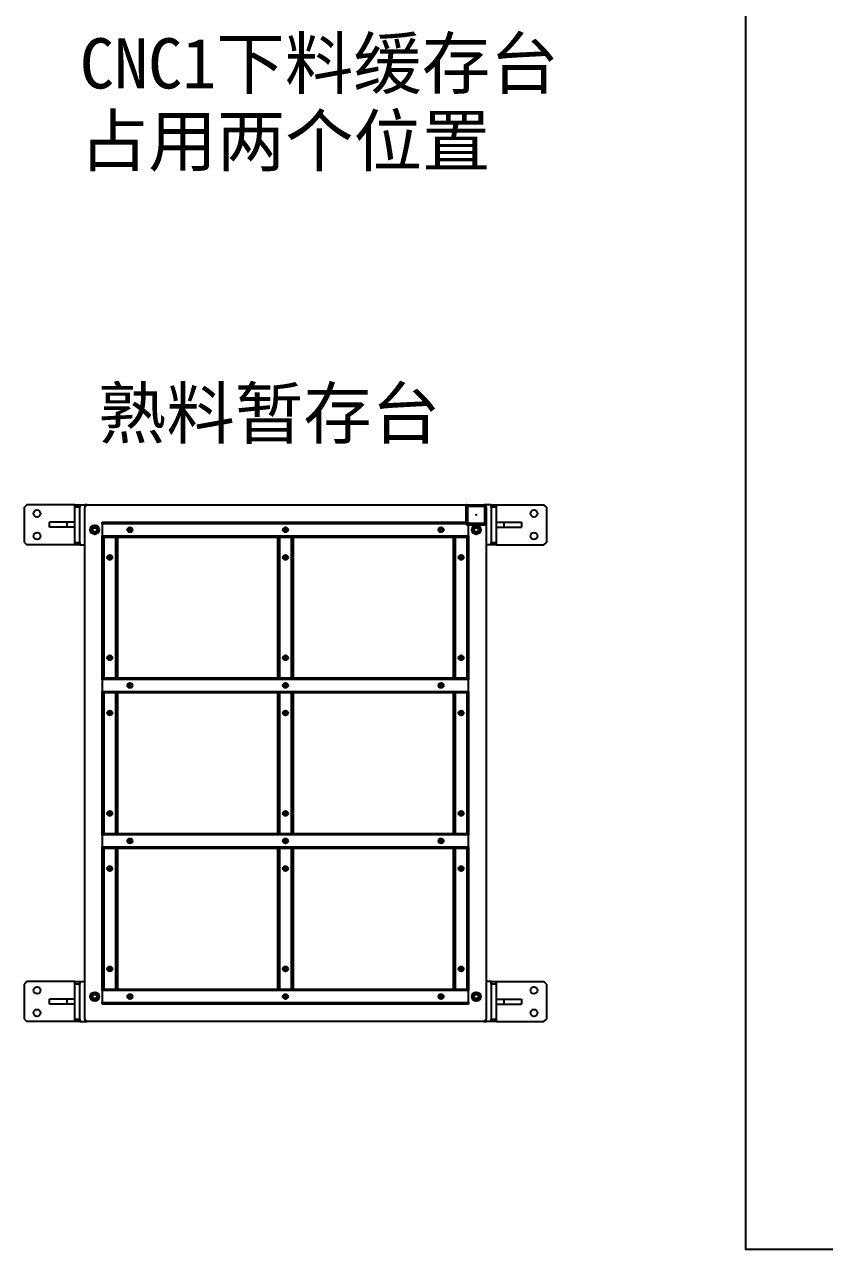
# Model space of a CAD drawing. Header units: millimetres. Extents: x 914 to 910632, y -176 to 682692.
# Drawn here: x 2343.76 to 2368.87, y 1831.15 to 1869.6 of the extents above; entities that cross this region are included whole.
import ezdxf

# ---------------------------------------------------------------- set-up
doc = ezdxf.new("R2010")
doc.units = ezdxf.units.MM
doc.styles.add('宋体', font='')
doc.styles.get('宋体').set_extended_font_data('宋体')

msp = doc.modelspace()

# ---------------------------------------------------------------- linework, layer by layer
at = {"color": 7, "linetype": 'Continuous'}
for p, q in [((2343.842, 1854.526), (2343.764, 1854.447)), ((2343.764, 1853.344), (2343.764, 1854.447)), ((2345.339, 1854.526), (2343.842, 1854.526)), ((2345.339, 1854.447), (2345.339, 1854.526)), ((2345.339, 1854.526), (2345.496, 1854.526)), ((2345.496, 1854.447), (2345.339, 1854.447)), ((2345.339, 1853.344), (2345.339, 1854.447)), ((2345.496, 1854.526), (2345.654, 1854.526)), ((2345.496, 1854.526), (2345.496, 1854.447)), ((2345.496, 1853.344), (2345.496, 1854.447)), ((2345.732, 1854.526), (2345.654, 1854.447)), ((2345.732, 1854.526), (2345.654, 1854.526)), ((2345.654, 1854.526), (2345.654, 1854.447)), ((2345.654, 1838.382), (2345.654, 1854.447)), ((2345.732, 1854.526), (2358.175, 1854.526)), ((2357.624, 1853.919), (2357.624, 1854.502)), ((2357.647, 1854.526), (2358.23, 1854.526)), ((2357.671, 1853.966), (2357.671, 1854.455)), ((2357.694, 1854.478), (2358.183, 1854.478)), ((2358.254, 1854.447), (2358.175, 1854.526)), ((2358.254, 1854.526), (2358.175, 1854.526)), ((2358.206, 1853.966), (2358.206, 1854.455)), ((2358.254, 1854.447), (2358.254, 1854.526)), ((2358.411, 1854.526), (2358.254, 1854.526)), ((2358.254, 1853.919), (2358.254, 1854.502)), ((2358.254, 1854.447), (2358.254, 1838.382)), ((2358.411, 1854.526), (2358.569, 1854.526)), ((2358.411, 1854.447), (2358.411, 1854.526)), ((2358.569, 1854.447), (2358.411, 1854.447)), ((2358.411, 1854.447), (2358.411, 1853.344)), ((2358.569, 1854.526), (2358.569, 1854.447)), ((2358.569, 1854.526), (2360.065, 1854.526)), ((2358.569, 1854.447), (2358.569, 1853.344)), ((2360.144, 1854.447), (2360.065, 1854.526)), ((2360.144, 1854.447), (2360.144, 1853.344)), ((2344.551, 1853.817), (2344.551, 1853.974)), ((2345.102, 1853.974), (2344.551, 1853.974)), ((2345.102, 1853.817), (2344.551, 1853.817)), ((2345.102, 1853.817), (2345.102, 1853.974)), ((2345.339, 1853.974), (2345.102, 1853.974)), ((2345.339, 1853.817), (2345.102, 1853.817)), ((2346.205, 1853.927), (2346.205, 1853.974)), ((2346.205, 1853.974), (2357.702, 1853.974)), ((2357.702, 1853.927), (2346.205, 1853.927)), ((2346.205, 1853.927), (2346.205, 1853.549)), ((2357.647, 1853.896), (2358.23, 1853.896)), ((2357.694, 1853.943), (2358.183, 1853.943)), ((2357.702, 1853.974), (2357.702, 1853.927)), ((2357.702, 1853.549), (2357.702, 1853.927)), ((2358.569, 1853.974), (2358.805, 1853.974)), ((2358.569, 1853.817), (2358.805, 1853.817)), ((2358.805, 1853.974), (2358.805, 1853.817)), ((2358.805, 1853.974), (2359.356, 1853.974)), ((2358.805, 1853.817), (2359.356, 1853.817)), ((2359.356, 1853.974), (2359.356, 1853.817)), ((2346.205, 1853.549), (2357.702, 1853.549)), ((2346.205, 1853.502), (2346.205, 1853.549)), ((2346.205, 1849.092), (2346.205, 1853.502)), ((2346.205, 1853.502), (2346.252, 1853.502)), ((2346.252, 1853.502), (2346.252, 1849.092)), ((2346.63, 1853.502), (2346.252, 1853.502)), ((2346.63, 1849.092), (2346.63, 1853.502)), ((2346.63, 1853.502), (2346.677, 1853.502)), ((2351.717, 1853.502), (2346.677, 1853.502)), ((2346.677, 1853.502), (2346.677, 1849.092)), ((2351.717, 1849.092), (2351.717, 1853.502)), ((2351.717, 1853.502), (2351.765, 1853.502)), ((2351.765, 1853.502), (2351.765, 1849.092)), ((2352.143, 1853.502), (2351.765, 1853.502)), ((2352.143, 1849.092), (2352.143, 1853.502)), ((2352.143, 1853.502), (2352.19, 1853.502)), ((2357.23, 1853.502), (2352.19, 1853.502)), ((2352.19, 1853.502), (2352.19, 1849.092)), ((2357.23, 1849.092), (2357.23, 1853.502)), ((2357.23, 1853.502), (2357.277, 1853.502)), ((2357.277, 1853.502), (2357.277, 1849.092)), ((2357.655, 1853.502), (2357.277, 1853.502)), ((2357.655, 1849.092), (2357.655, 1853.502)), ((2357.655, 1853.502), (2357.702, 1853.502)), ((2357.702, 1853.549), (2357.702, 1853.502)), ((2357.702, 1853.502), (2357.702, 1849.092)), ((2343.764, 1853.344), (2343.842, 1853.266)), ((2345.339, 1853.266), (2343.842, 1853.266)), ((2345.339, 1853.344), (2345.496, 1853.344)), ((2345.339, 1853.266), (2345.339, 1853.344)), ((2345.496, 1853.266), (2345.339, 1853.266)), ((2345.496, 1853.344), (2345.496, 1853.266)), ((2345.496, 1853.266), (2345.654, 1853.266)), ((2358.411, 1853.266), (2358.254, 1853.266)), ((2358.411, 1853.344), (2358.569, 1853.344)), ((2358.411, 1853.266), (2358.411, 1853.344)), ((2358.569, 1853.266), (2358.411, 1853.266)), ((2358.569, 1853.344), (2358.569, 1853.266)), ((2358.569, 1853.266), (2360.065, 1853.266)), ((2360.065, 1853.266), (2360.144, 1853.344)), ((2346.205, 1849.045), (2346.205, 1849.092)), ((2346.252, 1849.092), (2346.205, 1849.092)), ((2357.702, 1849.045), (2346.205, 1849.045)), ((2346.205, 1849.045), (2346.205, 1848.667)), ((2346.252, 1849.092), (2346.63, 1849.092)), ((2346.677, 1849.092), (2346.63, 1849.092)), ((2346.677, 1849.092), (2351.717, 1849.092)), ((2351.765, 1849.092), (2351.717, 1849.092)), ((2351.765, 1849.092), (2352.143, 1849.092)), ((2352.19, 1849.092), (2352.143, 1849.092)), ((2352.19, 1849.092), (2357.23, 1849.092)), ((2357.277, 1849.092), (2357.23, 1849.092)), ((2357.277, 1849.092), (2357.655, 1849.092)), ((2357.702, 1849.092), (2357.655, 1849.092)), ((2357.702, 1849.092), (2357.702, 1849.045)), ((2357.702, 1848.667), (2357.702, 1849.045)), ((2346.205, 1848.667), (2357.702, 1848.667)), ((2346.205, 1848.619), (2346.205, 1848.667)), ((2346.205, 1844.209), (2346.205, 1848.619)), ((2346.205, 1848.619), (2346.252, 1848.619)), ((2346.252, 1848.619), (2346.252, 1844.209)), ((2346.63, 1848.619), (2346.252, 1848.619)), ((2346.63, 1844.209), (2346.63, 1848.619)), ((2346.63, 1848.619), (2346.677, 1848.619)), ((2351.717, 1848.619), (2346.677, 1848.619)), ((2346.677, 1848.619), (2346.677, 1844.209)), ((2351.717, 1844.209), (2351.717, 1848.619)), ((2351.717, 1848.619), (2351.765, 1848.619)), ((2351.765, 1848.619), (2351.765, 1844.209)), ((2352.143, 1848.619), (2351.765, 1848.619)), ((2352.143, 1844.209), (2352.143, 1848.619)), ((2352.143, 1848.619), (2352.19, 1848.619)), ((2357.23, 1848.619), (2352.19, 1848.619)), ((2352.19, 1848.619), (2352.19, 1844.209)), ((2357.23, 1844.209), (2357.23, 1848.619)), ((2357.23, 1848.619), (2357.277, 1848.619)), ((2357.277, 1848.619), (2357.277, 1844.209)), ((2357.655, 1848.619), (2357.277, 1848.619)), ((2357.655, 1844.209), (2357.655, 1848.619)), ((2357.655, 1848.619), (2357.702, 1848.619)), ((2357.702, 1848.667), (2357.702, 1848.619)), ((2357.702, 1848.619), (2357.702, 1844.209)), ((2346.205, 1844.162), (2346.205, 1844.209)), ((2346.252, 1844.209), (2346.205, 1844.209)), ((2346.252, 1844.209), (2346.63, 1844.209)), ((2346.677, 1844.209), (2346.63, 1844.209)), ((2346.677, 1844.209), (2351.717, 1844.209)), ((2351.765, 1844.209), (2351.717, 1844.209)), ((2351.765, 1844.209), (2352.143, 1844.209)), ((2352.19, 1844.209), (2352.143, 1844.209)), ((2352.19, 1844.209), (2357.23, 1844.209)), ((2357.277, 1844.209), (2357.23, 1844.209)), ((2357.277, 1844.209), (2357.655, 1844.209)), ((2357.702, 1844.209), (2357.655, 1844.209)), ((2357.702, 1844.209), (2357.702, 1844.162)), ((2357.702, 1844.162), (2346.205, 1844.162)), ((2346.205, 1844.162), (2346.205, 1843.784)), ((2357.702, 1843.784), (2357.702, 1844.162)), ((2346.205, 1843.784), (2357.702, 1843.784)), ((2346.205, 1843.737), (2346.205, 1843.784)), ((2346.205, 1839.327), (2346.205, 1843.737)), ((2346.205, 1843.737), (2346.252, 1843.737)), ((2346.252, 1843.737), (2346.252, 1839.327)), ((2346.63, 1843.737), (2346.252, 1843.737)), ((2346.63, 1839.327), (2346.63, 1843.737)), ((2346.63, 1843.737), (2346.677, 1843.737)), ((2351.717, 1843.737), (2346.677, 1843.737)), ((2346.677, 1843.737), (2346.677, 1839.327)), ((2351.717, 1839.327), (2351.717, 1843.737)), ((2351.717, 1843.737), (2351.765, 1843.737)), ((2351.765, 1843.737), (2351.765, 1839.327)), ((2352.143, 1843.737), (2351.765, 1843.737)), ((2352.143, 1839.327), (2352.143, 1843.737)), ((2352.143, 1843.737), (2352.19, 1843.737)), ((2357.23, 1843.737), (2352.19, 1843.737)), ((2352.19, 1843.737), (2352.19, 1839.327)), ((2357.23, 1839.327), (2357.23, 1843.737)), ((2357.23, 1843.737), (2357.277, 1843.737)), ((2357.277, 1843.737), (2357.277, 1839.327)), ((2357.655, 1843.737), (2357.277, 1843.737)), ((2357.655, 1839.327), (2357.655, 1843.737)), ((2357.655, 1843.737), (2357.702, 1843.737)), ((2357.702, 1843.784), (2357.702, 1843.737)), ((2357.702, 1843.737), (2357.702, 1839.327)), ((2343.842, 1839.563), (2343.764, 1839.484)), ((2343.764, 1838.382), (2343.764, 1839.484)), ((2345.339, 1839.563), (2343.842, 1839.563)), ((2345.339, 1839.484), (2345.339, 1839.563)), ((2345.339, 1839.563), (2345.496, 1839.563)), ((2345.496, 1839.484), (2345.339, 1839.484)), ((2345.339, 1838.382), (2345.339, 1839.484)), ((2345.496, 1839.563), (2345.654, 1839.563)), ((2345.496, 1839.563), (2345.496, 1839.484)), ((2345.496, 1838.382), (2345.496, 1839.484)), ((2346.205, 1839.28), (2346.205, 1839.327)), ((2346.252, 1839.327), (2346.205, 1839.327)), ((2357.702, 1839.28), (2346.205, 1839.28)), ((2346.205, 1839.28), (2346.205, 1838.902)), ((2346.252, 1839.327), (2346.63, 1839.327)), ((2346.677, 1839.327), (2346.63, 1839.327)), ((2346.677, 1839.327), (2351.717, 1839.327)), ((2351.765, 1839.327), (2351.717, 1839.327)), ((2351.765, 1839.327), (2352.143, 1839.327)), ((2352.19, 1839.327), (2352.143, 1839.327)), ((2352.19, 1839.327), (2357.23, 1839.327)), ((2357.277, 1839.327), (2357.23, 1839.327)), ((2357.277, 1839.327), (2357.655, 1839.327)), ((2357.702, 1839.327), (2357.655, 1839.327)), ((2357.702, 1839.327), (2357.702, 1839.28)), ((2357.702, 1838.902), (2357.702, 1839.28)), ((2358.411, 1839.563), (2358.254, 1839.563)), ((2358.411, 1839.563), (2358.569, 1839.563)), ((2358.411, 1839.484), (2358.411, 1839.563)), ((2358.569, 1839.484), (2358.411, 1839.484)), ((2358.411, 1839.484), (2358.411, 1838.382)), ((2358.569, 1839.563), (2358.569, 1839.484)), ((2358.569, 1839.563), (2360.065, 1839.563)), ((2358.569, 1839.484), (2358.569, 1838.382)), ((2360.144, 1839.484), (2360.065, 1839.563)), ((2360.144, 1839.484), (2360.144, 1838.382)), ((2344.551, 1838.854), (2344.551, 1839.012)), ((2345.102, 1839.012), (2344.551, 1839.012)), ((2345.102, 1838.854), (2344.551, 1838.854)), ((2345.102, 1838.854), (2345.102, 1839.012)), ((2345.339, 1839.012), (2345.102, 1839.012)), ((2345.339, 1838.854), (2345.102, 1838.854)), ((2346.205, 1838.902), (2357.702, 1838.902)), ((2346.205, 1838.854), (2346.205, 1838.902)), ((2357.702, 1838.854), (2346.205, 1838.854)), ((2357.702, 1838.902), (2357.702, 1838.854)), ((2358.569, 1839.012), (2358.805, 1839.012)), ((2358.569, 1838.854), (2358.805, 1838.854)), ((2358.805, 1839.012), (2359.356, 1839.012)), ((2358.805, 1839.012), (2358.805, 1838.854)), ((2358.805, 1838.854), (2359.356, 1838.854)), ((2359.356, 1839.012), (2359.356, 1838.854)), ((2343.764, 1838.382), (2343.842, 1838.303)), ((2345.339, 1838.303), (2343.842, 1838.303)), ((2345.339, 1838.382), (2345.496, 1838.382)), ((2345.339, 1838.303), (2345.339, 1838.382)), ((2345.496, 1838.303), (2345.339, 1838.303)), ((2345.496, 1838.382), (2345.496, 1838.303)), ((2345.496, 1838.303), (2345.654, 1838.303)), ((2345.654, 1838.382), (2345.732, 1838.303)), ((2345.654, 1838.382), (2345.654, 1838.303)), ((2345.654, 1838.303), (2345.732, 1838.303)), ((2358.175, 1838.303), (2345.732, 1838.303)), ((2358.175, 1838.303), (2358.254, 1838.382)), ((2358.175, 1838.303), (2358.254, 1838.303)), ((2358.254, 1838.303), (2358.254, 1838.382)), ((2358.411, 1838.303), (2358.254, 1838.303)), ((2358.411, 1838.382), (2358.569, 1838.382)), ((2358.411, 1838.303), (2358.411, 1838.382)), ((2358.569, 1838.303), (2358.411, 1838.303)), ((2358.569, 1838.382), (2358.569, 1838.303)), ((2358.569, 1838.303), (2360.065, 1838.303)), ((2360.065, 1838.303), (2360.144, 1838.382))]:
    msp.add_line(p, q, dxfattribs=at)
msp.add_lwpolyline([(2366.405, 1913.156), (2375.43, 1913.156), (2375.43, 1831.152), (2366.405, 1831.152)], close=True)
for centre, radius in [((2344.157, 1854.25), 0.11), ((2359.75, 1854.25), 0.11), ((2345.969, 1853.738), 0.142), ((2345.969, 1853.738), 0.0866), ((2345.969, 1853.738), 0.0669), ((2347.071, 1853.738), 0.0788), ((2351.954, 1853.738), 0.0788), ((2356.836, 1853.738), 0.0788), ((2357.939, 1853.738), 0.142), ((2357.939, 1853.738), 0.0866), ((2357.939, 1853.738), 0.0669), ((2344.157, 1853.541), 0.11), ((2347.071, 1853.738), 0.0433), ((2347.071, 1853.738), 0.0331), ((2351.954, 1853.738), 0.0433), ((2351.954, 1853.738), 0.0331), ((2356.836, 1853.738), 0.0433), ((2356.836, 1853.738), 0.0331), ((2359.75, 1853.541), 0.11), ((2346.441, 1852.872), 0.0788), ((2346.441, 1852.872), 0.0433), ((2346.441, 1852.872), 0.0331), ((2351.954, 1852.872), 0.0788), ((2351.954, 1852.872), 0.0433), ((2351.954, 1852.872), 0.0331), ((2357.466, 1852.872), 0.0788), ((2357.466, 1852.872), 0.0433), ((2357.466, 1852.872), 0.0331), ((2346.441, 1849.722), 0.0788), ((2346.441, 1849.722), 0.0433), ((2346.441, 1849.722), 0.0331), ((2351.954, 1849.722), 0.0788), ((2351.954, 1849.722), 0.0433), ((2351.954, 1849.722), 0.0331), ((2357.466, 1849.722), 0.0788), ((2357.466, 1849.722), 0.0433), ((2357.466, 1849.722), 0.0331), ((2347.071, 1848.856), 0.0788), ((2347.071, 1848.856), 0.0433), ((2347.071, 1848.856), 0.0331), ((2351.954, 1848.856), 0.0788), ((2351.954, 1848.856), 0.0433), ((2351.954, 1848.856), 0.0331), ((2356.836, 1848.856), 0.0788), ((2356.836, 1848.856), 0.0433), ((2356.836, 1848.856), 0.0331), ((2346.441, 1847.989), 0.0788), ((2346.441, 1847.989), 0.0433), ((2351.954, 1847.989), 0.0788), ((2351.954, 1847.989), 0.0433), ((2357.466, 1847.989), 0.0788), ((2357.466, 1847.989), 0.0433), ((2346.441, 1847.989), 0.0331), ((2351.954, 1847.989), 0.0331), ((2357.466, 1847.989), 0.0331), ((2346.441, 1844.839), 0.0788), ((2346.441, 1844.839), 0.0433), ((2346.441, 1844.839), 0.0331), ((2351.954, 1844.839), 0.0788), ((2351.954, 1844.839), 0.0433), ((2351.954, 1844.839), 0.0331), ((2357.466, 1844.839), 0.0788), ((2357.466, 1844.839), 0.0433), ((2357.466, 1844.839), 0.0331), ((2347.071, 1843.973), 0.0788), ((2347.071, 1843.973), 0.0433), ((2347.071, 1843.973), 0.0331), ((2351.954, 1843.973), 0.0788), ((2351.954, 1843.973), 0.0433), ((2351.954, 1843.973), 0.0331), ((2356.836, 1843.973), 0.0788), ((2356.836, 1843.973), 0.0433), ((2356.836, 1843.973), 0.0331), ((2346.441, 1843.107), 0.0788), ((2346.441, 1843.107), 0.0433), ((2346.441, 1843.107), 0.0331), ((2351.954, 1843.107), 0.0788), ((2351.954, 1843.107), 0.0433), ((2351.954, 1843.107), 0.0331), ((2357.466, 1843.107), 0.0788), ((2357.466, 1843.107), 0.0433), ((2357.466, 1843.107), 0.0331), ((2346.441, 1839.957), 0.0787), ((2346.441, 1839.957), 0.0433), ((2346.441, 1839.957), 0.0331), ((2351.954, 1839.957), 0.0787), ((2351.954, 1839.957), 0.0433), ((2351.954, 1839.957), 0.0331), ((2357.466, 1839.957), 0.0787), ((2357.466, 1839.957), 0.0433), ((2357.466, 1839.957), 0.0331), ((2344.157, 1839.288), 0.11), ((2345.969, 1839.091), 0.142), ((2357.939, 1839.091), 0.142), ((2359.75, 1839.288), 0.11), ((2345.969, 1839.091), 0.0866), ((2345.969, 1839.091), 0.0669), ((2347.071, 1839.091), 0.0788), ((2347.071, 1839.091), 0.0433), ((2347.071, 1839.091), 0.0331), ((2351.954, 1839.091), 0.0788), ((2351.954, 1839.091), 0.0433), ((2351.954, 1839.091), 0.0331), ((2356.836, 1839.091), 0.0788), ((2356.836, 1839.091), 0.0433), ((2356.836, 1839.091), 0.0331), ((2357.939, 1839.091), 0.0866), ((2357.939, 1839.091), 0.0669), ((2344.157, 1838.579), 0.11), ((2359.75, 1838.579), 0.11)]:
    msp.add_circle(centre, radius, dxfattribs=at)
for centre, start, end in [((2357.647, 1854.502), 90, 180), ((2357.694, 1854.455), 90, 180), ((2358.183, 1854.455), 0, 90), ((2358.23, 1854.502), 0, 90), ((2357.647, 1853.919), 180, 270), ((2357.694, 1853.966), 180, 270), ((2358.183, 1853.966), 270, 0), ((2358.23, 1853.919), 270, 0)]:
    msp.add_arc(centre, 0.0234, start, end, dxfattribs=at)
msp.add_point((2357.939, 1854.211), dxfattribs=at)
msp.add_point((2357.939, 1854.211), dxfattribs=at)

# ---------------------------------------------------------------- texts
at = {"color": 0, "char_height": 1.575, "attachment_point": 1, "style": '宋体'}
for s, insert, width in [('CNC1下料缓存台', (2345.5, 1869.165), 84.65051), ('占用两个位置', (2345.5, 1866.736), 84.65051), ('熟料暂存台', (2346.068, 1858.182), 13.30367)]:
    msp.add_mtext(s, dxfattribs=dict(at, insert=insert, width=width))

doc.saveas('drawing.dxf')
